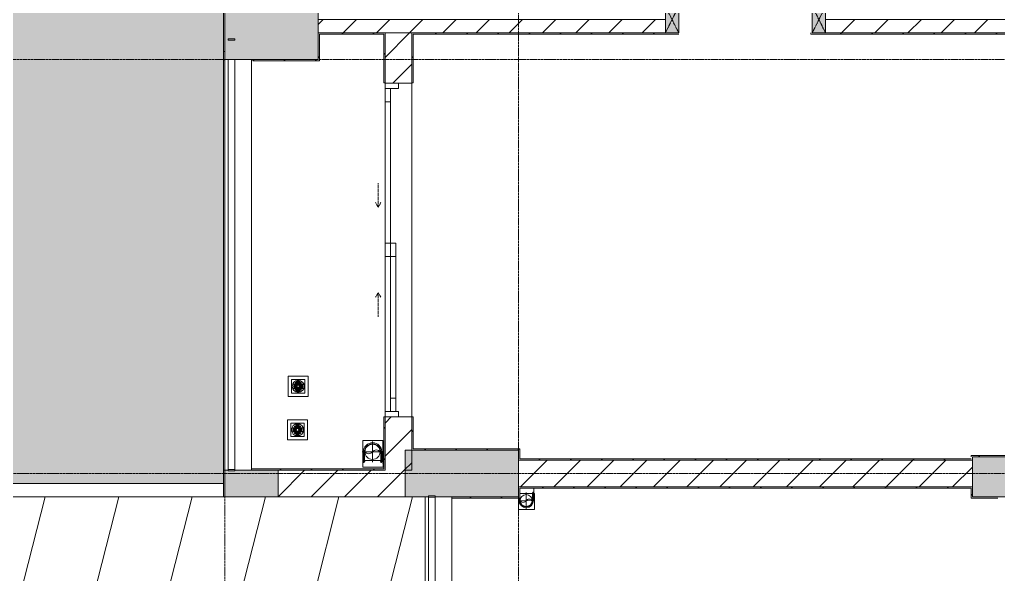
# Model space of a CAD drawing. Header units: millimetres. Extents: x 5359 to 218750, y -16347 to 109893.
# Drawn here: x 104415 to 111747, y 69182 to 73337 of the extents above; entities that cross this region are included whole.
import ezdxf

# ---------------------------------------------------------------- set-up
doc = ezdxf.new("R2010")
doc.units = ezdxf.units.MM
for name, pattern in [('Dash', [6, 3, -3]), ('Grid Line', [22.225, 12.7, -3.175, 3.175, -3.175]), ('IMPORT-CENTER _3_', [10.16, 6.35, -1.27, 1.27, -1.27]), ('IMPORT-Overhead', [3.96875, 2.38125, -1.5875])]:
    doc.linetypes.add(name, pattern=pattern)
for name, color, linetype, lineweight in [('0-1', 7, 'Continuous', 5), ('A-AREA-1', 41, 'IMPORT-Overhead', 9), ('A-DETL-THIN', 151, 'Continuous', 9), ('A-DOOR', 31, 'Continuous', 9), ('A-DOOR-FRAM', 31, 'Continuous', 9), ('A-DOOR-HDLN', 31, 'Dash', 9), ('A-FLOR-1', 9, 'Continuous', 9), ('A-FLOR-HRAL', 11, 'Continuous', 9), ('A-FLOR-HRAL-1', 9, 'Continuous', 9), ('A-FLOR-PATT', 8, 'Continuous', 9), ('A-WALL', 113, 'Continuous', 9), ('A-WALL-1', 53, 'Continuous', 18), ('A-WALL-2', 9, 'Continuous', 9), ('A-WALL-3', 113, 'Continuous', 18), ('A-WALL-PATT-1', 10, 'Continuous', 9), ('A-WALL-PATT-2', 9, 'Continuous', 9), ('A-WALL-PATT-3', 111, 'Continuous', 9), ('G-IMPT', 8, 'Continuous', 9), ('G-IMPT-1', 8, 'IMPORT-CENTER _3_', 9), ('I-WALL-1', 53, 'Continuous', 18), ('M-EQPM', 50, 'Continuous', 9), ('M-EQPM-1', 9, 'Continuous', 9), ('S-COLS-1', 253, 'Continuous', 5), ('S-COLS-2', 53, 'Continuous', 18), ('S-COLS-3', 9, 'Continuous', 9), ('S-COLS-HDLN-1', 9, 'Dash', 9), ('S-GRID-1', 1, 'Grid Line', 9)]:
    doc.layers.add(name, color=color, linetype=linetype, lineweight=lineweight)
pattern_1 = [(45, (0, 0), (-124.4508, 124.4508), [])]
pattern_2 = [(45, (0, 0), (-116.67262, 116.67262), [])]

# ---------------------------------------------------------------- blocks, each defined once
blk = doc.blocks.new('NCV_TKTC_KET CAU_rvt-1-TKCS_MB ĐỊNH VỊ CỔNG-HÀNG RÀO')
at = {"layer": 'S-COLS-1'}
h = blk.add_hatch(color=256, dxfattribs=at)
h.paths.add_polyline_path([(106027.6, 73036.9), (106652.6, 73036.9), (106652.6, 73386.9), (105952.6, 73386.9), (105952.6, 73036.9), (105977.6, 73036.9)])
h.paths.add_polyline_path([(106027.6, 73181.9), (105977.6, 73181.9), (105977.6, 73191.9), (106027.6, 73191.9)])
for points in [[(108152.6, 69761.9), (108152.6, 70111.9), (107302.6, 70111.9), (107302.6, 69761.9), (107477.5, 69761.9), (107477.5, 69769), (107527.5, 69769), (107527.5, 69761.9), (107640.4, 69761.9)], [(111552.6, 69761.9), (112152.6, 69761.9), (112152.6, 70061.9), (111552.6, 70061.9)], [(106027.6, 69761.9), (106352.4, 69761.9), (106352.4, 69961.9), (106027.6, 69961.9), (106027.6, 69956.9), (105977.6, 69956.9), (105977.6, 69961.9), (105952.4, 69961.9), (105952.4, 69761.9), (105977.6, 69761.9)]]:
    blk.add_hatch(color=256, dxfattribs=at).paths.add_polyline_path(points)
at = {"layer": 'S-COLS-2'}
for p, q in [((105952.6, 73386.9), (105952.6, 73036.9)), ((106652.6, 73036.9), (106652.6, 73386.9)), ((105952.6, 73036.9), (106652.6, 73036.9)), ((108152.6, 70111.9), (107302.6, 70111.9)), ((107302.6, 70111.9), (107302.6, 69761.9)), ((108152.6, 69761.9), (108152.6, 70111.9)), ((111552.6, 70061.9), (111552.6, 69761.9)), ((112152.6, 70061.9), (111552.6, 70061.9)), ((105977.6, 69961.9), (105952.4, 69961.9)), ((105952.4, 69961.9), (105952.4, 69761.9)), ((106352.4, 69961.9), (106027.6, 69961.9)), ((106352.4, 69761.9), (106352.4, 69961.9)), ((105952.4, 69761.9), (106352.4, 69761.9)), ((107302.6, 69761.9), (107477.5, 69761.9)), ((107527.5, 69761.9), (108152.6, 69761.9)), ((111552.6, 69761.9), (112152.6, 69761.9))]:
    blk.add_line(p, q, dxfattribs=at)
blk = doc.blocks.new('Railing - 50 x 10mm-457210-TKCS_MB ĐỊNH VỊ CỔNG-HÀNG RÀO')
at = {"layer": 'A-FLOR-HRAL-1'}
for p, q in [((25, 5), (-25, 5)), ((-25, 5), (-25, -5)), ((25, -5), (25, 5)), ((-25, -5), (25, -5))]:
    blk.add_line(p, q, dxfattribs=at)
blk = doc.blocks.new('Railing - Railing-840168-TKCS_MB ĐỊNH VỊ CỔNG-HÀNG RÀO')
at = {"layer": 'A-FLOR-HRAL-1'}
for p, q in [((84569, 60498.3), (84569, 59383.3)), ((84619, 59383.3), (84619, 60498.3))]:
    blk.add_line(p, q, dxfattribs=at)
for p in [(84594, 60503.3), (84594, 59378.3)]:
    blk.add_blockref('Railing - 50 x 10mm-457210-TKCS_MB ĐỊNH VỊ CỔNG-HÀNG RÀO', p)
blk = doc.blocks.new('G1_SOF - BO TRU - 100x200-V27-TKCS_MB ĐỊNH VỊ CỔNG-HÀNG RÀO')
at = {"layer": 'S-COLS-3'}
blk.add_hatch(color=256, dxfattribs=at).paths.add_polyline_path([(50, 100), (-50, 100), (-50, -100), (50, -100)])
at = {"layer": 'S-COLS-2'}
for p, q in [((-50, 100), (-50, -100)), ((50, -100), (50, 100)), ((-50, -100), (50, -100))]:
    blk.add_line(p, q, dxfattribs=at)
at = {"layer": 'S-COLS-HDLN-1'}
for p, q in [((50, 100), (-50, -100)), ((-50, 100), (50, -100))]:
    blk.add_line(p, q, dxfattribs=at)
blk = doc.blocks.new('G1_SOF - BO TRU - 100x200-V25-TKCS_MB ĐỊNH VỊ CỔNG-HÀNG RÀO')
at = {"layer": 'S-COLS-3'}
blk.add_hatch(color=256, dxfattribs=at).paths.add_polyline_path([(50, -100), (50, 100), (-50, 100), (-50, -100)])
at = {"layer": 'S-COLS-2'}
for p, q in [((50, 100), (-50, 100)), ((-50, 100), (-50, -100)), ((50, -100), (50, 100)), ((-50, -100), (50, -100))]:
    blk.add_line(p, q, dxfattribs=at)
at = {"layer": 'S-COLS-HDLN-1'}
for p, q in [((50, 100), (-50, -100)), ((-50, 100), (50, -100))]:
    blk.add_line(p, q, dxfattribs=at)
blk = doc.blocks.new('THU NUOC - THU NUOC-V23-TKCS_MB ĐỊNH VỊ CỔNG-HÀNG RÀO')
at = {"layer": 'M-EQPM-1'}
for p, q in [((-66.3, -70.6), (-66.3, 79.4)), ((-66.3, 79.4), (83.7, 79.4)), ((83.7, 79.4), (83.7, -70.6)), ((58.7, 54.4), (-41.3, 54.4)), ((-41.3, 54.4), (-41.3, -45.6)), ((-23.3, 19.6), (40.9, 19.6)), ((40.9, 13.6), (-23.3, 13.6)), ((-23.3, 7.2), (0.7, 7.2)), ((0.7, 1.2), (-23.3, 1.2)), ((-11, 32.1), (28.5, 32.1)), ((28.5, 26.1), (-11, 26.1)), ((-1.1, 44.5), (18.5, 44.5)), ((18.5, 38.5), (-1.1, 38.5)), ((0.7, 7.2), (0.7, 1.2)), ((16.7, 1.2), (16.7, 7.2)), ((16.7, 7.2), (40.9, 7.2)), ((40.9, 1.2), (16.7, 1.2)), ((58.7, -45.6), (58.7, 54.4)), ((83.7, -70.6), (-66.3, -70.6)), ((-41.3, -45.6), (58.7, -45.6)), ((-23.3, -4.8), (40.9, -4.8)), ((40.9, -10.8), (-23.3, -10.8)), ((-11, -17.3), (28.5, -17.3)), ((28.5, -23.3), (-11, -23.3)), ((-1.1, -29.6), (18.5, -29.6)), ((18.5, -35.6), (-1.1, -35.6))]:
    blk.add_line(p, q, dxfattribs=at)
for centre, radius, start, end in [((8.7, 4.4), 45, 0, 180), ((8.7, 4.4), 45, 360, 180), ((8.7, 4.4), 45, 180, 0), ((8.7, 4.4), 45, 180, 360), ((-23.3, 16.6), 3, 90, 270), ((-23.3, 4.2), 3, 90, 270), ((-11, 29.1), 3, 90, 270), ((-1.1, 41.5), 3, 90, 270), ((18.5, 41.5), 3, 270, 90), ((28.5, 29.1), 3, 270, 90), ((40.9, 16.6), 3, 270, 90), ((40.9, 4.2), 3, 270, 90), ((-23.3, -7.8), 3, 90, 270), ((-11, -20.3), 3, 90, 270), ((-1.1, -32.6), 3, 90, 270), ((18.5, -32.6), 3, 270, 90), ((28.5, -20.3), 3, 270, 90), ((40.9, -7.8), 3, 270, 90)]:
    blk.add_arc(centre, radius, start, end, dxfattribs=at)
blk = doc.blocks.new('NCV_TKTC_TANG 1_rvt-1-TKCS_MB ĐỊNH VỊ CỔNG-HÀNG RÀO')
at = {"layer": 'A-WALL-PATT-1'}
h = blk.add_hatch(dxfattribs=at)
h.set_pattern_fill('FP_2', color=256, style=0, pattern_type=2)
h.set_pattern_definition(pattern_1)
h.paths.add_polyline_path([(106652.6, 73236.9), (109252.6, 73236.9), (109252.6, 73336.9), (106652.6, 73336.9)])
h = blk.add_hatch(dxfattribs=at)
h.set_pattern_fill('FP_2', color=256, style=0, pattern_type=2)
h.set_pattern_definition(pattern_1)
h.paths.add_polyline_path([(110452.6, 73236.9), (112252.6, 73236.9), (112252.6, 73336.9), (110452.6, 73336.9)])
at = {"layer": 'A-WALL-PATT-2'}
h = blk.add_hatch(dxfattribs=at)
h.set_pattern_fill('FP_3', color=256, style=0, pattern_type=2)
h.set_pattern_definition(pattern_2)
h.paths.add_polyline_path([(106652.6, 73226.9), (107152.6, 73226.9), (107152.6, 73236.9), (106652.6, 73236.9)])
h = blk.add_hatch(dxfattribs=at)
h.set_pattern_fill('FP_3', color=256, style=0, pattern_type=2)
h.set_pattern_definition(pattern_2)
h.paths.add_polyline_path([(106652.6, 73036.9), (106662.6, 73036.9), (106662.6, 73226.9), (106652.6, 73226.9)])
h = blk.add_hatch(dxfattribs=at)
h.set_pattern_fill('FP_3', color=256, style=0, pattern_type=2)
h.set_pattern_definition(pattern_2)
h.paths.add_polyline_path([(107142.6, 69961.9), (107152.6, 69961.9), (107152.6, 70362.4), (107142.6, 70361.9), (107142.6, 69971.9)])
h.paths.add_polyline_path([(107152.6, 72862.4), (107152.6, 73226.9), (107142.6, 73226.9), (107142.6, 72862.4)])
h = blk.add_hatch(dxfattribs=at)
h.set_pattern_fill('FP_3', color=256, style=0, pattern_type=2)
h.set_pattern_definition(pattern_2)
h.paths.add_polyline_path([(107362.6, 73226.9), (109352.6, 73226.9), (109352.6, 73236.9), (107352.6, 73236.9), (107352.6, 73226.9)])
h = blk.add_hatch(dxfattribs=at)
h.set_pattern_fill('FP_3', color=256, style=0, pattern_type=2)
h.set_pattern_definition(pattern_2)
h.paths.add_polyline_path([(107352.6, 70121.9), (107362.6, 70121.9), (107362.6, 70362.4), (107352.6, 70362.4)])
h.paths.add_polyline_path([(107362.6, 72862.4), (107362.6, 73226.9), (107352.6, 73226.9), (107352.6, 72862.4)])
h = blk.add_hatch(dxfattribs=at)
h.set_pattern_fill('FP_3', color=256, style=0, pattern_type=2)
h.set_pattern_definition(pattern_2)
h.paths.add_polyline_path([(111876.9, 73226.9), (114142.6, 73226.9), (114142.6, 73236.9), (110342.6, 73236.9), (110342.6, 73226.9), (110666.5, 73226.9)])
h = blk.add_hatch(dxfattribs=at)
h.set_pattern_fill('FP_3', color=256, style=0, pattern_type=2)
h.set_pattern_definition(pattern_2)
h.paths.add_polyline_path([(106662.6, 73026.9), (106662.6, 73036.9), (106162.6, 73036.9), (106162.6, 73026.9)])
h = blk.add_hatch(dxfattribs=at)
h.set_pattern_fill('FP_3', color=256, style=0, pattern_type=2)
h.set_pattern_definition(pattern_2)
h.paths.add_polyline_path([(107352.6, 70111.9), (108162.6, 70111.9), (108162.6, 70121.9), (107352.6, 70121.9)])
h = blk.add_hatch(dxfattribs=at)
h.set_pattern_fill('FP_3', color=256, style=0, pattern_type=2)
h.set_pattern_definition(pattern_2)
h.paths.add_polyline_path([(111542.6, 70036.9), (111542.6, 70046.9), (108162.6, 70046.9), (108162.6, 70036.9), (110666.5, 70036.9)])
h = blk.add_hatch(dxfattribs=at)
h.set_pattern_fill('FP_3', color=256, style=0, pattern_type=2)
h.set_pattern_definition(pattern_2)
h.paths.add_polyline_path([(111542.6, 70061.9), (112152.6, 70061.9), (112152.6, 70071.9), (111542.6, 70071.9)])
h = blk.add_hatch(dxfattribs=at)
h.set_pattern_fill('FP_3', color=256, style=0, pattern_type=2)
h.set_pattern_definition(pattern_2)
h.paths.add_polyline_path([(106152.6, 69961.9), (107142.6, 69961.9), (107142.6, 69971.9), (106152.6, 69971.9)])
h = blk.add_hatch(dxfattribs=at)
h.set_pattern_fill('FP_3', color=256, style=0, pattern_type=2)
h.set_pattern_definition(pattern_2)
h.paths.add_polyline_path([(111542.6, 69826.9), (111552.6, 69826.9), (111552.6, 69836.9), (108152.6, 69836.9), (108152.6, 69826.9), (110666.5, 69826.9)])
h = blk.add_hatch(dxfattribs=at)
h.set_pattern_fill('FP_3', color=256, style=0, pattern_type=2)
h.set_pattern_definition(pattern_2)
h.paths.add_polyline_path([(111552.6, 69751.9), (111552.6, 69826.9), (111542.6, 69826.9), (111542.6, 69751.9)])
h = blk.add_hatch(dxfattribs=at)
h.set_pattern_fill('FP_3', color=256, style=0, pattern_type=2)
h.set_pattern_definition(pattern_2)
h.paths.add_polyline_path([(108152.6, 69751.9), (108152.6, 69761.9), (107652.6, 69761.9), (107652.6, 69751.9)])
at = {"layer": 'A-FLOR-1'}
for p, q in [((107352.6, 72860.3), (107252.6, 72860.3)), ((107352.6, 72861.9), (107352.6, 70362.4)), ((107352.6, 70362.4), (107352.6, 72860.3)), ((107152.6, 71561.9), (107152.6, 70401.9))]:
    blk.add_line(p, q, dxfattribs=at)
at = {"layer": 'A-WALL-1'}
for p, q in [((109252.6, 73336.9), (106652.6, 73336.9)), ((106652.6, 73336.9), (106652.6, 73236.9)), ((112252.6, 73336.9), (110452.6, 73336.9)), ((106652.6, 73236.9), (109252.6, 73236.9)), ((110452.6, 73236.9), (112252.6, 73236.9))]:
    blk.add_line(p, q, dxfattribs=at)
at = {"layer": 'A-WALL-2'}
for p, q in [((107452.6, 68636.9), (107452.6, 69761.9)), ((107652.6, 69751.9), (107652.6, 68636.9))]:
    blk.add_line(p, q, dxfattribs=at)
at = {"layer": 'I-WALL-1'}
for p, q in [((107152.6, 73236.9), (106652.6, 73236.9)), ((106652.6, 73236.9), (106652.6, 73226.9)), ((106652.6, 73226.9), (106652.6, 73036.9)), ((106662.6, 73226.9), (107142.6, 73226.9)), ((106662.6, 73036.9), (106662.6, 73226.9)), ((107142.6, 73226.9), (107142.6, 72862.4)), ((107152.6, 73226.9), (107152.6, 73236.9)), ((107152.6, 72862.4), (107152.6, 73226.9)), ((109252.6, 73236.9), (107352.6, 73236.9)), ((107352.6, 73236.9), (107352.6, 73226.9)), ((107352.6, 73226.9), (107352.6, 72862.4)), ((107362.6, 73226.9), (109352.6, 73226.9)), ((107362.6, 72862.4), (107362.6, 73226.9)), ((110342.6, 73236.9), (110342.6, 73226.9)), ((110342.6, 73226.9), (114142.6, 73226.9)), ((112252.6, 73236.9), (110452.6, 73236.9)), ((106652.6, 73036.9), (106162.6, 73036.9)), ((106162.6, 73036.9), (106162.6, 73026.9)), ((106662.6, 73026.9), (106662.6, 73036.9)), ((106162.6, 73026.9), (106662.6, 73026.9)), ((107142.6, 72862.4), (107152.6, 72862.4)), ((107352.6, 72862.4), (107362.6, 72862.4)), ((107142.6, 70362.4), (107142.6, 69971.9)), ((107152.6, 70362.4), (107142.6, 70362.4)), ((107152.6, 69961.9), (107152.6, 70361.9)), ((107352.6, 70362.4), (107352.6, 70121.9)), ((107362.6, 70362.4), (107352.6, 70362.4)), ((107362.6, 70121.9), (107362.6, 70362.4)), ((107352.6, 70121.9), (107352.6, 70111.9)), ((107352.6, 70111.9), (108152.6, 70111.9)), ((108162.6, 70121.9), (107362.6, 70121.9)), ((108152.6, 70111.9), (108152.6, 70036.9)), ((108162.6, 70111.9), (108162.6, 70121.9)), ((108162.6, 70046.9), (108162.6, 70111.9)), ((108152.6, 70036.9), (108162.6, 70036.9)), ((111542.6, 70046.9), (108162.6, 70046.9)), ((108162.6, 70036.9), (111542.6, 70036.9)), ((112152.6, 70071.9), (111542.6, 70071.9)), ((111542.6, 70071.9), (111542.6, 70061.9)), ((111552.6, 70061.9), (112152.6, 70061.9)), ((107142.6, 69971.9), (106152.6, 69971.9)), ((106152.6, 69971.9), (106152.6, 69961.9)), ((106152.6, 69961.9), (107142.6, 69961.9)), ((107142.6, 69961.9), (107152.6, 69961.9)), ((111552.6, 69836.9), (108152.6, 69836.9)), ((108152.6, 69836.9), (108152.6, 69826.9)), ((108152.6, 69826.9), (108152.6, 69761.9)), ((108162.6, 69826.9), (111542.6, 69826.9)), ((108162.6, 69751.9), (108162.6, 69826.9)), ((111542.6, 69826.9), (111542.6, 69751.9)), ((111552.6, 69826.9), (111552.6, 69836.9)), ((111552.6, 69761.9), (111552.6, 69826.9)), ((108152.6, 69761.9), (107652.6, 69761.9)), ((107652.6, 69761.9), (107652.6, 69751.9)), ((107652.6, 69751.9), (108152.6, 69751.9)), ((108152.6, 69751.9), (108162.6, 69751.9)), ((111542.6, 69751.9), (111552.6, 69751.9)), ((111742.6, 69761.9), (111552.6, 69761.9)), ((111552.6, 69751.9), (111742.6, 69751.9))]:
    blk.add_line(p, q, dxfattribs=at)
at = {"layer": 'A-FLOR-HRAL-1'}
blk.add_blockref('Railing - Railing-840168-TKCS_MB ĐỊNH VỊ CỔNG-HÀNG RÀO', (22908.5, 9260.7), dxfattribs=at)
at = {"layer": 'M-EQPM-1'}
blk.add_blockref('THU NUOC - THU NUOC-V23-TKCS_MB ĐỊNH VỊ CỔNG-HÀNG RÀO', (106493.8, 70585.8), dxfattribs=at)
at = {"layer": 'S-COLS-3'}
for name, p in [('G1_SOF - BO TRU - 100x200-V27-TKCS_MB ĐỊNH VỊ CỔNG-HÀNG RÀO', (109302.6, 73336.9)), ('G1_SOF - BO TRU - 100x200-V25-TKCS_MB ĐỊNH VỊ CỔNG-HÀNG RÀO', (110402.6, 73336.9))]:
    blk.add_blockref(name, p, dxfattribs=at)
blk = doc.blocks.new('TKTC_XREF_251221_MB TANG 1 - TKTC_XREF_260130_MB TANG 1_dwg_THU NUOC - THU NUOC-444531-TKCS_MB TẦNG 1-4202120-TKCS_MB ĐỊNH VỊ CỔNG-HÀNG RÀO')
at = {"layer": 'M-EQPM'}
for p, q in [((-23.3, 10.8), (40.9, 10.8)), ((40.9, 4.8), (-23.3, 4.8)), ((-11, 23.3), (28.5, 23.3)), ((28.5, 17.3), (-11, 17.3)), ((-1.1, 35.6), (18.5, 35.6)), ((18.5, 29.6), (-1.1, 29.6)), ((-23.3, -13.6), (40.9, -13.6)), ((40.9, -19.6), (-23.3, -19.6)), ((-11, -26.1), (28.5, -26.1)), ((28.5, -32.1), (-11, -32.1)), ((-1.1, -38.5), (18.5, -38.5)), ((18.5, -44.5), (-1.1, -44.5))]:
    blk.add_line(p, q, dxfattribs=at)
at = {"layer": 'M-EQPM', "flags": 128}
for points in [[(83.7, -79.4), (83.7, 70.6), (-66.3, 70.6), (-66.3, -79.4)], [(58.7, -54.4), (58.7, 45.6), (-41.3, 45.6), (-41.3, -54.4)]]:
    blk.add_lwpolyline(points, close=True, dxfattribs=at)
for points in [[(-23.3, -1.2), (0.7, -1.2), (0.7, -7.2), (-23.3, -7.2)], [(40.9, -7.2), (16.7, -7.2), (16.7, -1.2), (40.9, -1.2)]]:
    blk.add_lwpolyline(points, dxfattribs=at)
at = {"layer": 'M-EQPM'}
for centre, radius, start, end in [((8.7, -4.4), 45, 360, 180), ((8.7, -4.4), 45, 360, 180), ((-23.3, 7.8), 3, 90, 270), ((-11, 20.3), 3, 90, 270), ((-1.1, 32.6), 3, 90, 270), ((18.5, 32.6), 3, 270, 90), ((28.5, 20.3), 3, 270, 90), ((40.9, 7.8), 3, 270, 90), ((8.7, -4.4), 45, 180, 360), ((8.7, -4.4), 45, 180, 360), ((-23.3, -4.2), 3, 90, 270), ((-23.3, -16.6), 3, 90, 270), ((-11, -29.1), 3, 90, 270), ((-1.1, -41.5), 3, 90, 270), ((18.5, -41.5), 3, 270, 90), ((28.5, -29.1), 3, 270, 90), ((40.9, -4.2), 3, 270, 90), ((40.9, -16.6), 3, 270, 90)]:
    blk.add_arc(centre, radius, start, end, dxfattribs=at)
blk = doc.blocks.new('TKTC_XREF_251221_MB TANG 1 - TKTC_XREF_260130_MB TANG 1_dwg_CUM U_DN100-V155-TKCS_MB ĐỊNH VỊ CỔNG-HÀNG RÀO')
at = {"layer": 'G-IMPT'}
blk.add_hatch(color=256, dxfattribs=at).paths.add_polyline_path([(61, 0), (58.9, -15.8), (52.8, -30.5), (40.8, -44.9), (30.5, -52.8), (15.8, -58.9), (0, -61), (0, -57), (14.8, -55.1), (34.3, -44.9), (40.3, -40.3), (49.4, -28.5), (55.1, -14.8), (57, 0), (55.1, 14.8), (49.4, 28.5), (40.3, 40.3), (28.5, 49.4), (14.8, 55.1), (0, 57), (0, 61), (15.8, 58.9), (30.5, 52.8), (43.1, 43.1), (52.8, 30.5), (58.9, 15.8)])
for p, q in [((-71.7, 59.2), (-66.9, 59.2)), ((-20.7, 69), (0, 69)), ((-79.1, -63.4), (-79.1, -66.6)), ((-76.6, -63.4), (-76.6, -66.6)), ((-74.6, -63.4), (-74.6, -66.6)), ((-72.7, -60.7), (-72.7, -69.3)), ((-66.9, -62.1), (-71.7, -62.1)), ((-66.9, -67.9), (-71.7, -67.9)), ((-65, -69), (0, -69))]:
    blk.add_line(p, q, dxfattribs=at)
at = {"layer": 'G-IMPT', "flags": 128}
for points in [[(-65, 57.3), (-66.9, 57.3), (-66.9, 59.2)], [(-20.7, 61), (0, 61), (0, 57)], [(-72.7, -62.4), (-78.1, -62.4), (-78.1, -67.6), (-72.7, -67.6)], [(-71.7, -70.8), (-66.9, -70.8), (-66.9, -59.2), (-71.7, -59.2)], [(-66.9, -59.2), (-66.9, -57.3), (-65, -57.3), (-65, -72.7), (-66.9, -72.7), (-66.9, -70.8)], [(-65, -61), (0, -61), (0, -57)]]:
    blk.add_lwpolyline(points, dxfattribs=at)
at = {"layer": 'G-IMPT'}
for centre, radius, start, end in [((0, 0), 69, 270, 90), ((0, 0), 61, 270, 90), ((0, 0), 57, 270, 90), ((-78.1, -63.4), 0.96, 90, 180), ((-78.1, -66.6), 0.96, 180, 270), ((-71.1, -60.7), 1.56, 112.61986, 247.38014), ((-67.9, -65), 4.8, 143.1301, 216.8699), ((-71.1, -69.3), 1.56, 112.61986, 247.38014)]:
    blk.add_arc(centre, radius, start, end, dxfattribs=at)
blk = doc.blocks.new('TKTC_XREF_251221_MB TANG 1 - TKTC_XREF_260130_MB TANG 1_dwg_$cc-4202114-TKCS_MB ĐỊNH VỊ CỔNG-HÀNG RÀO')
at = {"layer": 'G-IMPT'}
blk.add_circle((0, 0), 0.5, dxfattribs=at)
for centre, radius, start, end in [((0, 0), 0.5, 90, 270), ((0.188, 0.25), 0.313, 126.8699, 233.1301), ((-0.188, -0.25), 0.313, 306.8699, 53.1301)]:
    blk.add_arc(centre, radius, start, end, dxfattribs=at)
at = {"layer": 'G-IMPT-1'}
for p, q in [((-0.673, 0), (0.673, 0)), ((0, -0.673), (0, 0.673))]:
    blk.add_line(p, q, dxfattribs=at)
blk = doc.blocks.new('TKTC_XREF_251221_MB TANG 1 - TKTC_XREF_260130_MB TANG 1_dwg_CUM U_DN100-4202112-TKCS_MB ĐỊNH VỊ CỔNG-HÀNG RÀO')
at = {"layer": 'G-IMPT'}
blk.add_hatch(color=256, dxfattribs=at).paths.add_polyline_path([(0, 61), (0, 57), (14.8, 55.1), (28.5, 49.4), (40.3, 40.3), (49.4, 28.5), (55.1, 14.8), (57, 0), (55.1, -14.8), (49.4, -28.5), (40.3, -40.3), (28.5, -49.4), (14.8, -55.1), (0, -57), (0, -61), (15.8, -58.9), (30.5, -52.8), (43.1, -43.1), (52.8, -30.5), (58.9, -15.8), (61, 0), (58.9, 15.8), (52.8, 30.5), (43.1, 43.1), (30.5, 52.8), (15.8, 58.9)])
for p, q in [((-79.1, 66.6), (-79.1, 63.4)), ((-76.6, 66.6), (-76.6, 63.4)), ((-74.6, 66.6), (-74.6, 63.4)), ((-72.7, 69.3), (-72.7, 60.7)), ((-66.9, 67.9), (-71.7, 67.9)), ((-66.9, 62.1), (-71.7, 62.1)), ((-65, 69), (0, 69)), ((-79.1, -63.4), (-79.1, -66.6)), ((-76.6, -63.4), (-76.6, -66.6)), ((-74.6, -63.4), (-74.6, -66.6)), ((-72.7, -60.7), (-72.7, -69.3)), ((-66.9, -62.1), (-71.7, -62.1)), ((-66.9, -67.9), (-71.7, -67.9)), ((-65, -69), (0, -69))]:
    blk.add_line(p, q, dxfattribs=at)
at = {"layer": 'G-IMPT', "flags": 128}
for points in [[(-72.7, 67.6), (-78.1, 67.6), (-78.1, 62.4), (-72.7, 62.4)], [(-71.7, 59.2), (-66.9, 59.2), (-66.9, 70.8), (-71.7, 70.8)], [(-66.9, 70.8), (-66.9, 72.7), (-65, 72.7), (-65, 57.3), (-66.9, 57.3), (-66.9, 59.2)], [(-65, 61), (0, 61), (0, 57)], [(-72.7, -62.4), (-78.1, -62.4), (-78.1, -67.6), (-72.7, -67.6)], [(-71.7, -70.8), (-66.9, -70.8), (-66.9, -59.2), (-71.7, -59.2)], [(-66.9, -59.2), (-66.9, -57.3), (-65, -57.3), (-65, -72.7), (-66.9, -72.7), (-66.9, -70.8)], [(-65, -61), (0, -61), (0, -57)]]:
    blk.add_lwpolyline(points, dxfattribs=at)
at = {"layer": 'G-IMPT'}
for centre, radius, start, end in [((-78.1, 66.6), 0.96, 90, 180), ((-78.1, 63.4), 0.96, 180, 270), ((-71.1, 69.3), 1.56, 112.61986, 247.38014), ((-67.9, 65), 4.8, 143.1301, 216.8699), ((-71.1, 60.7), 1.56, 112.61986, 247.38014), ((0, 0), 69, 270, 90), ((0, 0), 61, 270, 90), ((0, 0), 57, 270, 90), ((-78.1, -63.4), 0.96, 90, 180), ((-78.1, -66.6), 0.96, 180, 270), ((-71.1, -60.7), 1.56, 112.61986, 247.38014), ((-67.9, -65), 4.8, 143.1301, 216.8699), ((-71.1, -69.3), 1.56, 112.61986, 247.38014)]:
    blk.add_arc(centre, radius, start, end, dxfattribs=at)
blk = doc.blocks.new('TKTC_XREF_251221_MB TANG 1 - TKTC_XREF_260130_MB TANG 1_dwg_$cc-V186-TKCS_MB ĐỊNH VỊ CỔNG-HÀNG RÀO')
at = {"layer": 'G-IMPT'}
blk.add_circle((0, 0), 0.5, dxfattribs=at)
for centre, radius, start, end in [((0, 0), 0.5, 90, 270), ((0.188, 0.25), 0.313, 126.8699, 233.1301), ((-0.188, -0.25), 0.313, 306.8699, 53.1301)]:
    blk.add_arc(centre, radius, start, end, dxfattribs=at)
at = {"layer": 'G-IMPT-1'}
for p, q in [((0, -0.673), (0, 0.673)), ((-0.673, 0), (0.673, 0))]:
    blk.add_line(p, q, dxfattribs=at)
blk = doc.blocks.new('TKTC_XREF_251221_MB TANG 1 - TKTC_XREF_260130_MB TANG 1_dwg-4202109-TKCS_MB ĐỊNH VỊ CỔNG-HÀNG RÀO')
at = {"layer": 'G-IMPT'}
blk.add_line((-94999.2, -331594.7), (-94999.2, -331679.8), dxfattribs=at)
at = {"layer": 'G-IMPT', "flags": 128}
blk.add_lwpolyline([(-96164.7, -331311.9), (-96164.7, -331162.2), (-96014.3, -331162.2), (-96014.3, -331311.9)], close=True, dxfattribs=at)
for points in [[(-96014.2, -331362), (-96014.5, -331312), (-96164.9, -331312), (-96164.6, -331361.8), (-96014.2, -331361.8)], [(-94999.2, -331679.8), (-94879.7, -331679.8), (-94879.7, -331559.8), (-94989.1, -331559.8)], [(-94989.1, -331559.8), (-94883.3, -331559.8), (-94883.3, -331519.8), (-94989.1, -331519.8)]]:
    blk.add_lwpolyline(points, dxfattribs=at)
blk.add_blockref('TKTC_XREF_251221_MB TANG 1 - TKTC_XREF_260130_MB TANG 1_dwg_THU NUOC - THU NUOC-444531-TKCS_MB TẦNG 1-4202120-TKCS_MB ĐỊNH VỊ CỔNG-HÀNG RÀO', (-96663, -331077.7))
for name, p, xscale, yscale, zscale, rotation in [('TKTC_XREF_251221_MB TANG 1 - TKTC_XREF_260130_MB TANG 1_dwg_$cc-V186-TKCS_MB ĐỊNH VỊ CỔNG-HÀNG RÀO', (-96093.2, -331247), 113.7150000000073, 113.7150000000073, 113.7150000000073, 269.9990086637467), ('TKTC_XREF_251221_MB TANG 1 - TKTC_XREF_260130_MB TANG 1_dwg_CUM U_DN100-4202112-TKCS_MB ĐỊNH VỊ CỔNG-HÀNG RÀO', (-96092.3, -331247), 0.9975000000000007, 0.9975000000000007, 0.9975000000000007, 90.00099133829464), ('TKTC_XREF_251221_MB TANG 1 - TKTC_XREF_260130_MB TANG 1_dwg_$cc-4202114-TKCS_MB ĐỊNH VỊ CỔNG-HÀNG RÀO', (-94941.7, -331612.6), 90.00000000005122, 90.00000000005122, 90.00000000005122, 90.37402677993775)]:
    blk.add_blockref(name, p, dxfattribs=dict(xscale=xscale, yscale=yscale, zscale=zscale, rotation=rotation))
at = {"extrusion": (0, 0, -1), "xscale": 0.7894736842105242, "yscale": 0.7894736842105242, "zscale": -0.7894736842105242, "rotation": 269.9999999984438}
blk.add_blockref('TKTC_XREF_251221_MB TANG 1 - TKTC_XREF_260130_MB TANG 1_dwg_CUM U_DN100-V155-TKCS_MB ĐỊNH VỊ CỔNG-HÀNG RÀO', (94941.5, -331611.1), dxfattribs=at)
blk = doc.blocks.new('TKTC_XREF_251221_MB TANG 1 - TKTC_XREF_251221_MB TANG 1-2038492-TKCS_MB ĐỊNH VỊ CỔNG-HÀNG RÀO')
blk.add_blockref('TKTC_XREF_251221_MB TANG 1 - TKTC_XREF_260130_MB TANG 1_dwg-4202109-TKCS_MB ĐỊNH VỊ CỔNG-HÀNG RÀO', (169499.1, 384109.7))
blk = doc.blocks.new('Railing - 50 x 10mm-1251311-TKCS_MB ĐỊNH VỊ CỔNG-HÀNG RÀO')
at = {"layer": 'A-FLOR-HRAL'}
for p, q in [((25, 5), (-25, 5)), ((-25, 5), (-25, -5)), ((25, -5), (25, 5)), ((-25, -5), (25, -5))]:
    blk.add_line(p, q, dxfattribs=at)
blk = doc.blocks.new('Railing - Railing-3240664-TKCS_MB ĐỊNH VỊ CỔNG-HÀNG RÀO')
at = {"layer": 'A-FLOR-HRAL'}
for p, q in [((105977.6, 73036.9), (105977.6, 69966.9)), ((106027.6, 69966.9), (106027.6, 73036.9))]:
    blk.add_line(p, q, dxfattribs=at)
at = {"extrusion": (0, 0, -1), "zscale": -1}
for p in [(-106002.6, 73186.9), (-106002.6, 69961.9)]:
    blk.add_blockref('Railing - 50 x 10mm-1251311-TKCS_MB ĐỊNH VỊ CỔNG-HÀNG RÀO', p, dxfattribs=at)
blk = doc.blocks.new('DEG_02-DEG_03 - DEG_02-2500x2400mm-CỬA ĐI 02 CÁNH TRƯỢT-841416-TKCS_MB ĐỊNH VỊ CỔNG-HÀNG RÀO')
at = {"layer": 'A-DOOR'}
for p, q in [((-1210, -100), (-1210, -60)), ((-1210, -60), (-1110, -60)), ((-1110, -60), (-1110, -100)), ((-50, -60), (-1110, -60)), ((-50, -60), (-50, -20)), ((-50, -20), (50, -20)), ((50, -60), (-50, -60)), ((-50, -100), (-50, -60)), ((-50, -60), (50, -60)), ((50, -20), (50, -60)), ((1110, -20), (50, -20)), ((50, -60), (1110, -60)), ((50, -60), (50, -100)), ((1110, -60), (1110, -20)), ((1110, -20), (1210, -20)), ((1210, -60), (1110, -60)), ((1210, -20), (1210, -60)), ((-1110, -100), (-1210, -100)), ((-1110, -100), (-50, -100)), ((50, -100), (-50, -100))]:
    blk.add_line(p, q, dxfattribs=at)
at = {"layer": 'A-DOOR-FRAM'}
for p, q in [((-1250, 0), (-1210, 0)), ((-1250, -100), (-1250, 0)), ((-1210, 0), (-1210, -100)), ((1210, -100), (1210, 0)), ((1210, 0), (1250, 0)), ((1250, 0), (1250, -100)), ((-1210, -100), (-1250, -100)), ((1250, -100), (1210, -100))]:
    blk.add_line(p, q, dxfattribs=at)
at = {"layer": 'A-DOOR-HDLN'}
for p, q in [((-320.4, -151.1), (-355, -131.1)), ((320.4, -151.1), (355, -131.1)), ((-500.4, -151.1), (-320.4, -151.1)), ((-320.4, -151.1), (-355, -171.1)), ((320.4, -151.1), (355, -171.1)), ((500.4, -151.1), (320.4, -151.1))]:
    blk.add_line(p, q, dxfattribs=at)

msp = doc.modelspace()

# ---------------------------------------------------------------- hatches: boundary and pattern name
at = {"layer": 'A-FLOR-PATT'}
h = msp.add_hatch(dxfattribs=at)
h.set_pattern_fill('FP_14', color=256, style=0, pattern_type=2)
h.set_pattern_definition([(0, (167.64, 11.2), (558.8, 558.8), [83.82, -16.764, 22.352, -16.764, -419.1]), (0, (167.64, 11.2), (558.8, 558.8), [-139.7, 83.82, -335.28]), (0, (139.7, 27.94), (558.8, 558.8), [55.88, -41.91, 83.82, -41.91, -335.28]), (0, (139.7, 27.94), (558.8, 558.8), [-223.52, 55.88, -279.4]), (0, (335.3, 251.46), (558.8, 558.8), [69.85, -27.94, 69.85, -391.16]), (0, (55.9, 363.2), (558.8, 558.8), [27.94, -55.88, 27.94, -447.04]), (90, (111.76, 363.2), (-558.8, 558.8), [50.292, -508.508]), (90, (279.4, 27.94), (-558.8, 558.8), [55.88, -502.92]), (90, (419.1, 251.46), (-558.8, 558.8), [55.88, -502.92]), (45, (352.04, 22.35), (0, 558.7996), [55.88, -734.383]), (135, (206.76, 22.35), (-558.7996, 0), [55.88, -734.383]), (63.435, (335.28, 25.15), (-0.0005, 558.8001), [55.88, -1193.635]), (75.964, (307.34, 27.94), (-0.00237, 558.80038), [55.88, -2248.111]), (75.964, (447.04, 251.46), (-0.00237, 558.80038), [44.704, -2259.287]), (75.964, (122.94, 363.22), (-0.00237, 558.80038), [39.116, -2264.875]), (104.036, (251.46, 27.94), (0.00237, 558.80038), [55.88, -2248.111]), (104.036, (391.16, 251.46), (0.00237, 558.80038), [44.704, -2259.287]), (104.036, (100.58, 363.22), (0.00237, 558.80038), [39.116, -2264.875]), (116.565, (223.52, 25.15), (0.0005, 558.8001), [55.88, -1193.634])])
h.paths.add_polyline_path([(97852.6, 69861.9), (105942.6, 69861.9), (105942.6, 78136.9), (98228.6, 78136.9), (98146.7, 77994.2), (98071.4, 77839.5), (98011.6, 77693.5), (97970.7, 77572.9), (97940.2, 77470.6), (97902.1, 77309.5), (97874.8, 77146.7), (97857.3, 76955.3), (97852.6, 76818.2), (97852.6, 69871.9)])
at = {"layer": 'A-WALL-PATT-3'}
h = msp.add_hatch(dxfattribs=at)
h.set_pattern_fill('FP_1', color=256, style=0, pattern_type=2)
h.set_pattern_definition(pattern_1)
h.paths.add_polyline_path([(107302.6, 69961.9), (107352.6, 69961.9), (107352.6, 70361.9), (107152.6, 70361.9), (107152.6, 69961.9), (107252.6, 69961.9)])
h.paths.add_polyline_path([(107352.6, 72861.9), (107352.6, 73236.9), (107152.6, 73236.9), (107152.6, 72861.9), (107252.6, 72861.9)])
h = msp.add_hatch(dxfattribs=at)
h.set_pattern_fill('FP_1', color=256, style=0, pattern_type=2)
h.set_pattern_definition(pattern_1)
h.paths.add_polyline_path([(111552.6, 69836.9), (111552.6, 70036.9), (108152.6, 70036.9), (108152.6, 69836.9), (110666.5, 69836.9)])
h = msp.add_hatch(dxfattribs=at)
h.set_pattern_fill('FP_1', color=256, style=0, pattern_type=2)
h.set_pattern_definition(pattern_1)
h.paths.add_polyline_path([(107302.6, 69761.9), (107302.6, 69961.9), (106352.4, 69961.9), (106352.4, 69761.9), (107035.2, 69761.9)])

# ---------------------------------------------------------------- linework, layer by layer
at = {"layer": 'A-AREA-1'}
msp.add_line((100752.6, 69761.9), (105942.6, 69761.9), dxfattribs=at)
at = {"layer": 'A-DETL-THIN'}
for p, q in [((100752.6, 69761.9), (107452.5, 69761.9)), ((104607.7, 69761.9), (103902.5, 67003)), ((105157.7, 69761.9), (104452.5, 67003)), ((105707.7, 69761.9), (105002.5, 67003)), ((106257.7, 69761.9), (105552.5, 67003)), ((106807.7, 69761.9), (106102.5, 67003)), ((107357.7, 69761.9), (106652.5, 67003)), ((107452.5, 69761.9), (107452.5, 64261.9))]:
    msp.add_line(p, q, dxfattribs=at)
at = {"layer": 'A-WALL'}
for p, q in [((105942.6, 69961.8), (105942.6, 73035.3)), ((105952.6, 69961.9), (105952.6, 73035.3)), ((105952.6, 73035.3), (105952.6, 69961.9)), ((106152.6, 73036.9), (106152.6, 69971.9)), ((107352.6, 72861.9), (107352.6, 70362.4)), ((107152.6, 70401.9), (107152.6, 71561.9)), ((97852.6, 69861.9), (105942.6, 69861.9)), ((105942.6, 69761.9), (97752.6, 69761.9))]:
    msp.add_line(p, q, dxfattribs=at)
at = {"layer": 'A-WALL-3'}
for p, q in [((105942.6, 76536.9), (105942.6, 73098.5)), ((105942.6, 73386.9), (105942.6, 73035.3)), ((105952.6, 73098.5), (105952.6, 73386.9)), ((105952.6, 73035.3), (105952.6, 73386.9)), ((107152.6, 73236.9), (107152.6, 72861.9)), ((107352.6, 73236.9), (107152.6, 73236.9)), ((107352.6, 72861.9), (107352.6, 73236.9)), ((105942.6, 73098.5), (105952.6, 73098.5)), ((105942.6, 73035.3), (105952.6, 73035.3)), ((107252.6, 72861.9), (107352.6, 72861.9)), ((107152.6, 70361.9), (107152.6, 69961.9)), ((107352.6, 70361.9), (107252.6, 70361.9)), ((107352.6, 69961.9), (107352.6, 70361.9)), ((111552.6, 70036.9), (108152.6, 70036.9)), ((108152.6, 70036.9), (108152.6, 69836.9)), ((111552.6, 69836.9), (111552.6, 70036.9)), ((105952.6, 69961.8), (105942.6, 69961.8)), ((105942.6, 69961.8), (105942.6, 69761.9)), ((105952.6, 69761.9), (105952.6, 69961.8)), ((107152.6, 69961.9), (106352.4, 69961.9)), ((106352.4, 69961.9), (106352.4, 69761.9)), ((107302.6, 69761.9), (107302.6, 69961.9)), ((107302.6, 69961.9), (107352.6, 69961.9)), ((108152.6, 69836.9), (111552.6, 69836.9)), ((105942.6, 69761.9), (105952.6, 69761.9)), ((106352.4, 69761.9), (107302.6, 69761.9))]:
    msp.add_line(p, q, dxfattribs=at)
at = {"layer": 'S-GRID-1'}
for p, q in [((105952.6, 13102.5), (105952.6, 80482.7)), ((108152.6, 13102.5), (108152.6, 80482.7)), ((135474.6, 73036.9), (24837.1, 73036.9)), ((131551.8, 69936.9), (24837.1, 69936.9))]:
    msp.add_line(p, q, dxfattribs=at)

# ---------------------------------------------------------------- block references
at = {"layer": '0-1'}
for name in ['NCV_TKTC_KET CAU_rvt-1-TKCS_MB ĐỊNH VỊ CỔNG-HÀNG RÀO', 'NCV_TKTC_TANG 1_rvt-1-TKCS_MB ĐỊNH VỊ CỔNG-HÀNG RÀO']:
    msp.add_blockref(name, (0, 0), dxfattribs=at)
at = {"layer": 'A-DOOR', "rotation": 270.0000000000002}
msp.add_blockref('DEG_02-DEG_03 - DEG_02-2500x2400mm-CỬA ĐI 02 CÁNH TRƯỢT-841416-TKCS_MB ĐỊNH VỊ CỔNG-HÀNG RÀO', (107252.6, 71611.9), dxfattribs=at)
at = {"layer": 'A-FLOR-HRAL'}
msp.add_blockref('Railing - Railing-3240664-TKCS_MB ĐỊNH VỊ CỔNG-HÀNG RÀO', (0, 0), dxfattribs=at)
at = {"layer": 'M-EQPM'}
msp.add_blockref('TKTC_XREF_251221_MB TANG 1 - TKTC_XREF_251221_MB TANG 1-2038492-TKCS_MB ĐỊNH VỊ CỔNG-HÀNG RÀO', (33652.6, 17236.9), dxfattribs=at)

doc.saveas('drawing.dxf')
